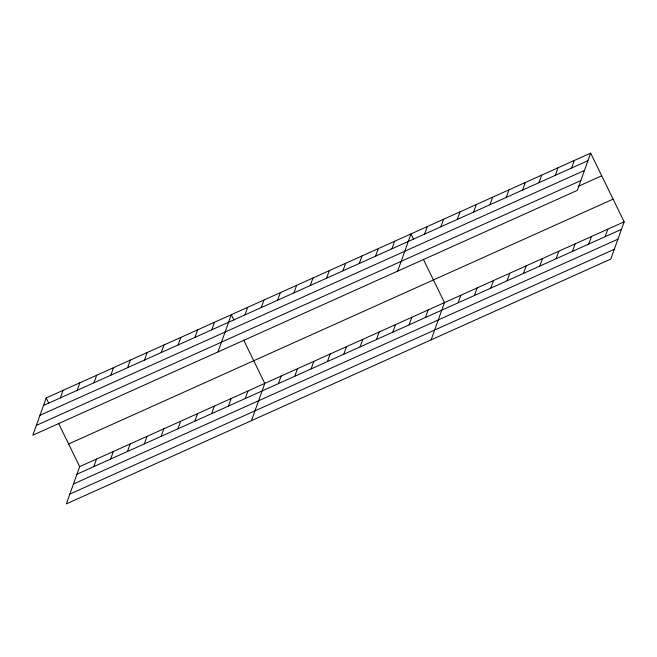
<?xml version="1.0" encoding="UTF-8"?>
<svg xmlns="http://www.w3.org/2000/svg" width="657" height="657" viewBox="0 0 657 657"><rect width="100%" height="100%" fill="white"/><g stroke="black" fill="none" stroke-linecap="round" stroke-linejoin="round"><path stroke-width="0.99" d="M46.187 397.945L32.85 435.18L577.322 190.358L590.659 153.114L46.187 397.945L48.733 403.176M60.313 397.92L63.015 390.373M77.14 390.357L79.842 382.809M93.967 382.785L96.669 375.237M110.795 375.221L113.497 367.674M58.547 423.305L79.678 466.642L66.341 503.886L610.813 259.055L624.15 221.82L590.659 153.114M127.63 367.649L130.332 360.102M93.803 466.626L96.505 459.079M144.458 360.085L147.16 352.538M110.631 459.054L113.333 451.507M161.285 352.522L163.987 344.974M127.458 451.49L130.16 443.943M178.113 344.95L180.815 337.402M144.294 443.918L146.996 436.371M194.94 337.386L197.65 329.839M161.121 436.355L163.823 428.807M211.776 329.814L214.478 322.267M177.948 428.791L180.65 421.244M217.968 351.938L231.305 314.703L233.859 319.934M194.776 421.219L197.478 413.672M244.938 314.9L247.64 307.353M211.603 413.655L214.313 406.108M261.272 307.558L263.974 300.011M228.439 406.083L231.141 398.536M277.607 300.216L280.309 292.669M245.266 398.52L247.968 390.972M293.942 292.866L296.644 285.319M251.467 420.644L264.796 383.401L243.673 340.071M310.276 285.524L312.978 277.977M278.428 383.606L281.13 376.059M326.611 278.182L329.313 270.635M294.763 376.264L297.465 368.717M342.946 270.832L345.648 263.285M311.098 368.914L313.8 361.366M359.272 263.49L361.982 255.943M327.432 361.572L330.134 354.024M375.607 256.148L378.317 248.601M343.767 354.23L346.469 346.682M391.942 248.798L394.643 241.25M360.102 346.88L362.804 339.332M397.649 271.152L410.978 233.908L413.532 239.14M376.436 339.538L379.138 331.99M424.611 234.114L427.313 226.566M392.771 332.196L395.473 324.648M440.946 226.764L443.647 219.216M409.106 324.845L411.808 317.298M457.28 219.422L459.982 211.874M425.44 317.503L428.142 309.956M473.615 212.08L476.317 204.532M431.14 339.85L444.477 302.614L423.346 259.277M489.95 204.729L492.651 197.182M458.101 302.811L460.812 295.264M506.284 197.387L508.986 189.84M474.436 295.469L477.138 287.922M522.619 190.045L525.321 182.498M490.771 288.127L493.473 280.58M538.954 182.695L541.655 175.148M507.105 280.777L509.807 273.23M555.288 175.353L557.99 167.806M523.44 273.435L526.142 265.888M571.623 168.011L574.325 160.464M539.775 266.093L542.477 258.546M556.109 258.743L558.811 251.196M572.444 251.401L575.146 243.854M588.779 244.059L591.481 236.512M605.113 236.709L607.815 229.162M43.485 405.492L587.958 160.661M39.97 415.29L584.451 170.459M36.357 425.383L580.829 180.56M578.119 186.399L601.713 175.789M68.624 443.976L613.096 199.145M79.678 466.642L624.15 221.82M76.976 474.19L621.448 229.367M73.469 483.987L617.941 239.164M69.847 494.089L614.328 249.258"/></g></svg>
